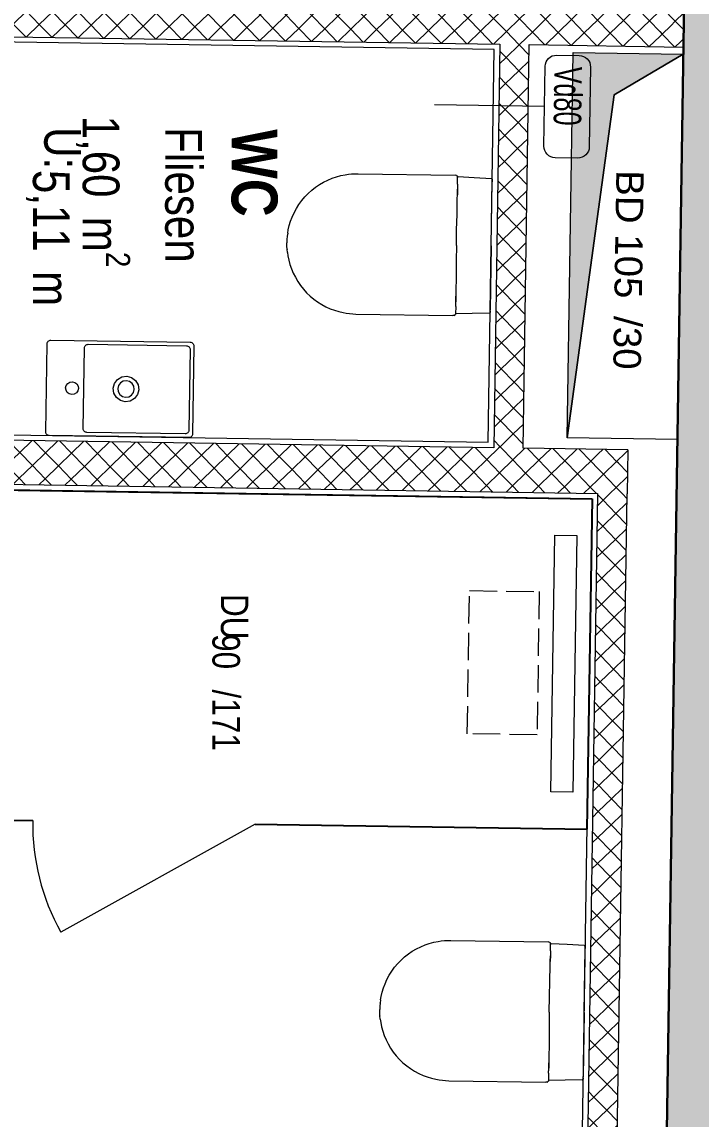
# Model space of a CAD drawing. Header units: metres. Extents: x -16782 to 57285, y -22997 to 18599.
# Drawn here: x -5398 to -3548, y -3714 to -724 of the extents above; entities that cross this region are included whole.
import ezdxf
from ezdxf.enums import TextEntityAlignment as Align

# ---------------------------------------------------------------- set-up
doc = ezdxf.new("R2010")
doc.units = ezdxf.units.M
doc.header["$MEASUREMENT"] = 0
doc.linetypes.add('Strichlinie eng', pattern=[0.1, 0.075, -0.025])
for name, color, linetype in [('120 Wand Innen tragend', 7, 'Continuous'), ('130 Wand Innen', 7, 'Continuous'), ('130 Wand Innen nichttragend', 7, 'Continuous'), ('540 Sanitaer Fliesenlinie', 7, 'Continuous'), ('540 Sanitaer Text', 7, 'Continuous'), ('540 Sanitaereinrichtung', 7, 'Continuous'), ('810 Raumstempel', 7, 'Continuous'), ('870 Deckendurchbruchsymbol', 7, 'Continuous'), ('936 Beschriftung Aufbauten', 7, 'Continuous'), ('Neubau_130 Wand Innen', 7, 'Continuous')]:
    doc.layers.add(name, color=color, linetype=linetype)
doc.styles.add('ERSTELLTER_STIL_1', font='ARIALN.TTF')
doc.styles.add('ERSTELLTER_STIL_2', font='arial.ttf')
doc.styles.add('ERSTELLTER_STIL_3', font='ARIALNB.TTF')
doc.styles.add('ERSTELLTER_STIL_7', font='ARIALN.TTF', dxfattribs={"width": 0.8})
pattern_1 = [(44.1212, (0, 0), (-0.03480892, 0.03589344), [0.05, 0]), (134.1212, (0, 0), (0.03589344, 0.03480892), [0.05, 0])]
pattern_2 = [(224.1212, (0, 0), (-0.03480892, 0.03589344), [0.05, 0]), (314.1212, (0, 0), (0.03589344, 0.03480892), [0.05, 0])]
pattern_3 = [(134.1212, (0, 0), (0.03589344, 0.03480892), [0.05, 0]), (224.1212, (0, 0), (-0.03480892, 0.03589344), [0.05, 0])]

# ---------------------------------------------------------------- blocks, each defined once
blk = doc.blocks.new('Wand_36_1', base_point=(-7.453, 13.3458))
at = {"layer": '120 Wand Innen tragend', "linetype": 'Continuous', "lineweight": 0, "true_color": 0x000000}
h = blk.add_hatch(dxfattribs=at)
h.set_pattern_fill('BETON__BEWEHRT_SN46_0001', color=18, style=0, pattern_type=2)
h.set_pattern_definition([(45, (0, 0), (-0.04596194, 0.04596194), [0.0195, -0.013]), (45, (-0.02298, 0.02298), (-0.04596194, 0.04596194), [0.065, 0])])
h.paths.add_polyline_path([(-7.5054, 13.2466), (-7.5555, 13.1823), (-7.7572, 0.0305), (-7.5572, 0.0305), (-7.3545, 13.2442)])
at = {"layer": '120 Wand Innen tragend', "color": 7, "linetype": 'Continuous', "lineweight": 30, "flags": 128}
blk.add_lwpolyline([(-7.5555, 13.1823), (-7.7572, 0.0305)], dxfattribs=at)
blk = doc.blocks.new('Wand_56_1', base_point=(-9.6677, 9.7922))
at = {"layer": '130 Wand Innen nichttragend', "linetype": 'Continuous', "lineweight": 13, "true_color": 0xa7a7a7}
h = blk.add_hatch(dxfattribs=at)
h.set_pattern_fill('GIPSKARTONWAND_0001', color=253, style=0, pattern_type=2)
h.set_pattern_definition(pattern_1)
h.paths.add_polyline_path([(-9.5627, 9.7906), (-9.5609, 9.9106), (-9.6659, 9.9122), (-9.6677, 9.7922)])
h = blk.add_hatch(dxfattribs=at)
h.set_pattern_fill('GIPSKARTONWAND_0001', color=253, style=0, pattern_type=2)
h.set_pattern_definition(pattern_1)
h.paths.add_polyline_path([(-7.8211, 9.8839), (-9.5609, 9.9106), (-9.5627, 9.7906), (-7.8229, 9.7639)])
h = blk.add_hatch(dxfattribs=at)
h.set_pattern_fill('GIPSKARTONWAND_0001', color=253, style=0, pattern_type=2)
h.set_pattern_definition(pattern_1)
h.paths.add_polyline_path([(-7.8211, 9.8839), (-7.8229, 9.7639), (-7.7411, 9.8827)])
h = blk.add_hatch(dxfattribs=at)
h.set_pattern_fill('GIPSKARTONWAND_0001', color=253, style=0, pattern_type=2)
h.set_pattern_definition(pattern_1)
h.paths.add_polyline_path([(-7.8229, 9.7639), (-7.7429, 9.7627), (-7.7411, 9.8827)])
at = {"layer": '130 Wand Innen', "color": 7, "linetype": 'Continuous', "lineweight": 13, "flags": 128}
blk.add_lwpolyline([(-7.7411, 9.8827), (-7.7429, 9.7627)], dxfattribs=at)
at = {"layer": '130 Wand Innen nichttragend', "color": 7, "linetype": 'Continuous', "lineweight": 13, "flags": 128}
for points in [[(-8.1061, 9.8883), (-9.5609, 9.9106)], [(-7.7411, 9.8827), (-8.0261, 9.8871)], [(-9.5627, 9.7906), (-7.8229, 9.7639)]]:
    blk.add_lwpolyline(points, dxfattribs=at)
at = {"layer": 'Neubau_130 Wand Innen', "color": 7, "linetype": 'Continuous', "lineweight": 13}
blk.add_line((-9.6659, 9.9122), (-9.6677, 9.7922), dxfattribs=at)
blk = doc.blocks.new('Wand_61_1', base_point=(-9.6474, 11.1171))
at = {"layer": '130 Wand Innen', "linetype": 'Continuous', "lineweight": 13, "true_color": 0xa7a7a7}
h = blk.add_hatch(dxfattribs=at)
h.set_pattern_fill('GIPSKARTONWAND_0001', color=253, style=0, pattern_type=2)
h.set_pattern_definition(pattern_2)
h.paths.add_polyline_path([(-9.6474, 11.1171), (-9.649, 11.0121), (-9.544, 11.0105)])
h = blk.add_hatch(dxfattribs=at)
h.set_pattern_fill('GIPSKARTONWAND_0001', color=253, style=0, pattern_type=2)
h.set_pattern_definition(pattern_2)
h.paths.add_polyline_path([(-9.5424, 11.1155), (-9.6474, 11.1171), (-9.544, 11.0105)])
h = blk.add_hatch(dxfattribs=at)
h.set_pattern_fill('GIPSKARTONWAND_0001', color=253, style=0, pattern_type=2)
h.set_pattern_definition(pattern_2)
h.paths.add_polyline_path([(-9.544, 11.0105), (-7.6542, 10.9815), (-7.6526, 11.0865), (-9.5424, 11.1155)])
h = blk.add_hatch(dxfattribs=at)
h.set_pattern_fill('GIPSKARTONWAND_0001', color=253, style=0, pattern_type=2)
h.set_pattern_definition(pattern_2)
h.paths.add_polyline_path([(-7.6526, 11.0865), (-7.6542, 10.9815), (-7.5892, 10.9805)])
h = blk.add_hatch(dxfattribs=at)
h.set_pattern_fill('GIPSKARTONWAND_0001', color=253, style=0, pattern_type=2)
h.set_pattern_definition(pattern_2)
h.paths.add_polyline_path([(-7.5876, 11.0855), (-7.6526, 11.0865), (-7.5892, 10.9805)])
at = {"layer": '130 Wand Innen', "color": 7, "linetype": 'Continuous', "lineweight": 13, "flags": 128}
for points in [[(-9.6474, 11.1171), (-9.649, 11.0121)], [(-9.2174, 11.1105), (-9.6474, 11.1171)], [(-7.6526, 11.0865), (-9.0875, 11.1085)], [(-7.5892, 10.9805), (-7.5876, 11.0855)], [(-9.544, 11.0105), (-8.0892, 10.9882)], [(-8.0092, 10.9869), (-7.5892, 10.9805)]]:
    blk.add_lwpolyline(points, dxfattribs=at)
blk = doc.blocks.new('Wand_64_1', base_point=(-7.7429, 9.7627))
at = {"layer": 'Neubau_130 Wand Innen', "linetype": 'Continuous', "lineweight": 13, "true_color": 0xa7a7a7}
h = blk.add_hatch(dxfattribs=at)
h.set_pattern_fill('GIPSKARTONWAND_0001', color=253, style=0, pattern_type=2)
h.set_pattern_definition(pattern_3)
h.paths.add_polyline_path([(-7.8229, 9.7639), (-7.8508, 7.9441), (-7.7709, 7.9429), (-7.7429, 9.7627)])
h = blk.add_hatch(dxfattribs=at)
h.set_pattern_fill('GIPSKARTONWAND_0001', color=253, style=0, pattern_type=2)
h.set_pattern_definition(pattern_3)
h.paths.add_polyline_path([(-7.8521, 7.8642), (-7.7709, 7.9429), (-7.8508, 7.9441)])
h = blk.add_hatch(dxfattribs=at)
h.set_pattern_fill('GIPSKARTONWAND_0001', color=253, style=0, pattern_type=2)
h.set_pattern_definition(pattern_3)
h.paths.add_polyline_path([(-7.7709, 7.9429), (-7.8521, 7.8642), (-7.7721, 7.8629)])
at = {"layer": 'Neubau_130 Wand Innen', "color": 7, "linetype": 'Continuous', "lineweight": 13, "flags": 128}
for points in [[(-7.8229, 9.7639), (-7.8521, 7.8642)], [(-7.7709, 7.9429), (-7.7429, 9.7627)], [(-7.8521, 7.8642), (-7.7721, 7.8629)]]:
    blk.add_lwpolyline(points, dxfattribs=at)
blk = doc.blocks.new('Wand_84_1', base_point=(-8.0076, 11.0919))
at = {"layer": '130 Wand Innen', "linetype": 'Continuous', "lineweight": 13, "true_color": 0xa7a7a7}
h = blk.add_hatch(dxfattribs=at)
h.set_pattern_fill('GIPSKARTONWAND_0001', color=253, style=0, pattern_type=2)
h.set_pattern_definition([(134.1212, (0, 0), (0.03589344, 0.03480892), [0.05, 0]), (224.1212, (0, 0), (-0.03480892, 0.03589344), [0.05, 0])])
h.paths.add_polyline_path([(-8.0892, 10.9882), (-8.1061, 9.8883), (-8.0261, 9.8871), (-8.0092, 10.9869)])
at = {"layer": '130 Wand Innen', "color": 7, "linetype": 'Continuous', "lineweight": 13, "flags": 128}
for points in [[(-8.0892, 10.9882), (-8.1061, 9.8883)], [(-8.0261, 9.8871), (-8.0092, 10.9869)]]:
    blk.add_lwpolyline(points, dxfattribs=at)
blk = doc.blocks.new('Dusche variabel Glorit 2021_4')
at = {"layer": '540 Sanitaereinrichtung', "color": 7, "linetype": 'Continuous', "lineweight": 25}
for p, q in [((0, 0), (0.9, 0)), ((0, -1.71), (0, 0)), ((0.9, -0.904), (0.9, 0)), ((0.9, -1.71), (0.9, -1.51)), ((0, -1.71), (0.9, -1.71))]:
    blk.add_line(p, q, dxfattribs=at)
at = {"layer": '540 Sanitaereinrichtung', "color": 7, "linetype": 'Continuous', "lineweight": 13}
for p, q in [((0.1, -0.04), (0.8, -0.04)), ((0.1, -0.1), (0.1, -0.04)), ((0.8, -0.04), (0.8, -0.1)), ((0.8, -0.1), (0.1, -0.1)), ((0.9, -0.904), (1.203, -1.4288))]:
    blk.add_line(p, q, dxfattribs=at)
at = {"layer": '540 Sanitaereinrichtung', "color": 7, "linetype": 'Strichlinie eng', "lineweight": 13}
for p, q in [((0.255, -0.14), (0.645, -0.14)), ((0.255, -0.33), (0.255, -0.14)), ((0.645, -0.14), (0.645, -0.33)), ((0.645, -0.33), (0.255, -0.33))]:
    blk.add_line(p, q, dxfattribs=at)
at = {"layer": '540 Sanitaereinrichtung', "color": 7, "linetype": 'Continuous', "lineweight": 13}
blk.add_arc((0.9, -0.904), 0.606, 270, 300, dxfattribs=at)
blk = doc.blocks.new('Etikett_18_1', base_point=(-8.8359, 9.3167))
at = {"layer": '540 Sanitaer Text', "color": 7, "lineweight": 13, "insert": (-8.7973, 9.3807), "char_height": 0.075, "attachment_point": 1, "rotation": 270, "style": 'ERSTELLTER_STIL_1'}
blk.add_mtext('\\A1;{\\pql;\\pt0,1;\\fArial Narrow|b0|i0|c0|p0;\\W1.000000;90\\fArial Narrow|b0|i0|c0|p0;\\W1.000000;\\A1{\\H.66x;\\S^  ;}\\fArial Narrow|b0|i0|c0|p0;\\W1.000000;\\fArial Narrow|b0|i0|c0|p0;\\W1.000000;\\A1{\\H.66x;\\S^  ;}\\fArial Narrow|b0|i0|c0|p0;\\W1.000000; /\\fArial Narrow|b0|i0|c0|p0;\\W1.000000;\\fArial Narrow|b0|i0|c0|p0;\\W1.000000;\\fArial Narrow|b0|i0|c0|p0;\\W1.000000;\\fArial Narrow|b0|i0|c0|p0;\\W1.000000;\\fArial Narrow|b0|i0|c0|p0;\\W1.000000;171\\fArial Narrow|b0|i0|c0|p0;\\W1.000000;\\A1{\\H.66x;\\S^  ;}\\fArial Narrow|b0|i0|c0|p0;\\W1.000000;\\fArial Narrow|b0|i0|c0|p0;\\W1.000000;\\A1{\\H.66x;\\S^  ;}\\fArial Narrow|b0|i0|c0|p0;\\W1.000000;\\fArial Narrow|b0|i0|c0|p0;\\W1.000000;\\fArial Narrow|b0|i0|c0|p0;\\W1.000000;\\fArial Narrow|b0|i0|c0|p0;\\W1.000000;\\fArial Narrow|b0|i0|c0|p0;\\W1.000000;\\fArial Narrow|b0|i0|c0|p0;\\W1.000000;\\fArial Narrow|b0|i0|c0|p0;\\W1.000000;\\A1{\\H.66x;\\S^  ;}\\fArial Narrow|b0|i0|c0|p0;\\W1.000000;\\fArial Narrow|b0|i0|c0|p0;\\W1.000000;\\A1{\\H.66x;\\S^  ;}\\fArial Narrow|b0|i0|c0|p0;\\W1.000000;\\fArial Narrow|b0|i0|c0|p0;\\W1.000000;\\fArial Narrow|b0|i0|c0|p0;\\W1.000000;\\fArial Narrow|b0|i0|c0|p0;\\W1.000000;\\fArial Narrow|b0|i0|c0|p0;\\W1.000000;\\fArial Narrow|b0|i0|c0|p0;\\W1.000000;\\fArial Narrow|b0|i0|c0|p0;\\W1.000000;\\A1{\\H.66x;\\S^  ;}\\fArial Narrow|b0|i0|c0|p0;\\W1.000000;\\fArial Narrow|b0|i0|c0|p0;\\W1.000000;\\A1{\\H.66x;\\S^  ;}\\fArial Narrow|b0|i0|c0|p0;\\W1.000000;\\fArial Narrow|b0|i0|c0|p0;\\W1.000000;\\fArial Narrow|b0|i0|c0|p0;\\W1.000000;\\fArial Narrow|b0|i0|c0|p0;\\W1.000000;\\fArial Narrow|b0|i0|c0|p0;\\W1.000000;\\fArial Narrow|b0|i0|c0|p0;\\W1.000000;\\fArial Narrow|b0|i0|c0|p0;\\W1.000000;\\A1{\\H.66x;\\S^  ;}\\fArial Narrow|b0|i0|c0|p0;\\W1.000000;\\fArial Narrow|b0|i0|c0|p0;\\W1.000000;\\A1{\\H.66x;\\S^  ;}\\fArial Narrow|b0|i0|c0|p0;\\W1.000000;\\fArial Narrow|b0|i0|c0|p0;\\W1.000000;\\fArial Narrow|b0|i0|c0|p0;\\W1.000000;\\fArial Narrow|b0|i0|c0|p0;\\W1.000000;\\fArial Narrow|b0|i0|c0|p0;\\W1.000000;\\fArial Narrow|b0|i0|c0|p0;\\W1.000000;\\fArial Narrow|b0|i0|c0|p0;\\W1.000000;\\A1{\\H.66x;\\S^  ;}\\fArial Narrow|b0|i0|c0|p0;\\W1.000000;}', dxfattribs=at)
at = {"layer": '540 Sanitaer Text', "color": 7, "lineweight": 13, "style": 'ERSTELLTER_STIL_1'}
blk.add_attdef('sDescriptionDimension', text='', height=0.075, rotation=270, dxfattribs=at).set_placement((-8.7742, 9.49), align=Align.TOP_LEFT)
blk = doc.blocks.new('Bodendurchbruch Symbol 27[236]_1', base_point=(-7.9056, 9.9152))
at = {"layer": '870 Deckendurchbruchsymbol', "linetype": 'Continuous', "lineweight": 13, "true_color": 0xd40000}
blk.add_hatch(color=12, dxfattribs=at).paths.add_polyline_path([(-7.9056, 9.9152), (-7.7779, 10.85), (-7.5896, 10.9605), (-7.8895, 10.9651)])
at = {"layer": '870 Deckendurchbruchsymbol', "color": 12, "linetype": 'Continuous', "lineweight": 13, "true_color": 0xd40000, "flags": 128}
for points in [[(-7.9056, 9.9152), (-7.8895, 10.9651), (-7.5896, 10.9605), (-7.7779, 10.85)], [(-7.7779, 10.85), (-7.5896, 10.9605), (-7.6057, 9.9106), (-7.9056, 9.9152)]]:
    blk.add_lwpolyline(points, close=True, dxfattribs=at)
at = {"layer": '870 Deckendurchbruchsymbol', "color": 12, "lineweight": 13, "true_color": 0xcc0000, "insert": (-7.7984, 10.3548), "char_height": 0.075, "attachment_point": 8, "rotation": 269.1212, "style": 'ERSTELLTER_STIL_2'}
blk.add_mtext('\\A1;{\\pqc;\\pt0;\\fArial|b0|i0|c0|p0;\\W1.000000;BD 105\\fArial|b0|i0|c0|p0;\\W1.000000;\\A1{\\H.66x;\\S^  ;}\\fArial|b0|i0|c0|p0;\\W1.000000; /30\\fArial|b0|i0|c0|p0;\\W1.000000;\\A1{\\H.66x;\\S^  ;}\\fArial|b0|i0|c0|p0;\\W1.000000;\\fArial|b0|i0|c0|p0;\\W1.000000;\\A1{\\H.66x;\\S^  ;}}', dxfattribs=at)
blk = doc.blocks.new('WC_024_65_1', base_point=(-8.9348, 10.4125))
at = {"layer": '810 Raumstempel', "color": 7, "lineweight": 13, "char_height": 0.1, "attachment_point": 1, "rotation": 270, "style": 'ERSTELLTER_STIL_1'}
for s, insert in [('\\A1;{\\pql;\\pt0,0.05;\\fArial Narrow|b0|i0|c0|p0;\\W1.000000;1,60\\fArial Narrow|b0|i0|c0|p0;\\W1.000000;\\A1{\\H.66x;\\S^  ;}\\fArial Narrow|b0|i0|c0|p0;\\W1.000000; m\\fArial Narrow|b0|i0|c0|p0;\\W1.000000;\\A1{\\H.66x;\\S2^  ;}}', (-9.0965, 10.7934)), ('\\A1;{\\pql;\\pt0,0.05;\\fArial Narrow|b0|i0|c0|p0;\\W1.000000;5,11\\fArial Narrow|b0|i0|c0|p0;\\W1.000000;\\A1{\\H.66x;\\S^  ;}\\fArial Narrow|b0|i0|c0|p0;\\W1.000000; m\\fArial Narrow|b0|i0|c0|p0;\\W1.000000;\\A1{\\H.66x;\\S^  ;}}', (-9.2612, 10.6455))]:
    blk.add_mtext(s, dxfattribs=dict(at, insert=insert))
at = {"layer": '810 Raumstempel', "color": 7, "lineweight": 13}
for tag, height, style, p in [('DUMMY_892', 0.1, 'ERSTELLTER_STIL_1', (-9.0656, 10.7934)), ('DUMMY_891', 0.1, 'ERSTELLTER_STIL_1', (-8.9009, 10.7934)), ('perimeterCode', 0.1, 'ERSTELLTER_STIL_1', (-9.2304, 10.7621)), ('stFloorCovering', 0.1, 'ERSTELLTER_STIL_1', (-8.9009, 10.7621)), ('ROOM_NAME', 0.125, 'ERSTELLTER_STIL_3', (-8.6951, 10.7564)), ('DUMMY_890', 0.125, 'ERSTELLTER_STIL_3', (-8.6951, 10.5524))]:
    blk.add_attdef(tag, text='', height=height, rotation=270, dxfattribs=dict(at, style=style)).set_placement(p, align=Align.TOP_LEFT)
blk = doc.blocks.new('Morph_5_1')
at = {"layer": '540 Sanitaereinrichtung', "color": 7, "linetype": 'Continuous', "lineweight": 13, "flags": 128}
for points in [[(-9.3197, 10.179), (-9.3182, 10.1802), (-9.3164, 10.1811), (-9.3146, 10.1817), (-9.3126, 10.1818), (-8.9327, 10.176), (-8.9307, 10.1758), (-8.9288, 10.1752), (-8.9271, 10.1742), (-8.9256, 10.173), (-8.9244, 10.1714), (-8.9235, 10.1697), (-8.923, 10.1678), (-8.9228, 10.1658), (-8.9265, 9.9259), (-8.9267, 9.9239), (-8.9273, 9.9221), (-8.9283, 9.9203), (-8.9295, 9.9188), (-8.9311, 9.9176), (-8.9328, 9.9167), (-8.9347, 9.9162), (-8.9366, 9.916), (-9.3166, 9.9219), (-9.3185, 9.9221), (-9.3204, 9.9227), (-9.3221, 9.9236), (-9.3236, 9.9249), (-9.3248, 9.9264), (-9.3257, 9.9282), (-9.3263, 9.9301), (-9.3264, 9.932), (-9.3228, 10.172), (-9.3225, 10.1739), (-9.3219, 10.1758), (-9.321, 10.1775)], [(-9.2192, 10.1659), (-9.2179, 10.1674), (-9.2164, 10.1687), (-9.2146, 10.1696), (-9.2127, 10.1701), (-9.2108, 10.1703), (-8.9428, 10.1662), (-8.9409, 10.1659), (-8.939, 10.1653), (-8.9373, 10.1644), (-8.9358, 10.1631), (-8.9346, 10.1616), (-8.9337, 10.1598), (-8.9331, 10.158), (-8.933, 10.156), (-8.9363, 9.936), (-8.9366, 9.9341), (-8.9372, 9.9322), (-8.9381, 9.9305), (-8.9394, 9.929), (-8.9409, 9.9278), (-8.9426, 9.9269), (-8.9445, 9.9263), (-8.9465, 9.9262), (-9.2145, 9.9303), (-9.2164, 9.9305), (-9.2183, 9.9311), (-9.22, 9.9321), (-9.2215, 9.9333), (-9.2227, 9.9349), (-9.2236, 9.9366), (-9.2241, 9.9385), (-9.2243, 9.9404), (-9.2209, 10.1604), (-9.2207, 10.1624), (-9.2201, 10.1642)], [(-9.1309, 10.0748), (-9.1191, 10.0817), (-9.1056, 10.0836), (-9.0924, 10.0802), (-9.0815, 10.0719), (-9.0746, 10.0602), (-9.0727, 10.0466), (-9.0761, 10.0334), (-9.0843, 10.0225), (-9.0961, 10.0156), (-9.1096, 10.0137), (-9.1229, 10.0172), (-9.1338, 10.0254), (-9.1407, 10.0372), (-9.1426, 10.0507), (-9.1391, 10.0639)], [(-9.2662, 10.064), (-9.2604, 10.0674), (-9.2536, 10.0684), (-9.247, 10.0667), (-9.2415, 10.0626), (-9.2381, 10.0567), (-9.2371, 10.0499), (-9.2389, 10.0433), (-9.243, 10.0379), (-9.2489, 10.0344), (-9.2556, 10.0335), (-9.2622, 10.0352), (-9.2677, 10.0393), (-9.2711, 10.0452), (-9.2721, 10.0519), (-9.2704, 10.0585)], [(-9.115, 10.0699), (-9.1226, 10.0655), (-9.1279, 10.0585), (-9.1301, 10.05), (-9.1289, 10.0413), (-9.1244, 10.0337), (-9.1174, 10.0284), (-9.1089, 10.0262), (-9.1002, 10.0274), (-9.0927, 10.0319), (-9.0874, 10.0389), (-9.0852, 10.0474), (-9.0864, 10.0561), (-9.0908, 10.0636), (-9.0978, 10.0689), (-9.1063, 10.0711)]]:
    blk.add_lwpolyline(points, close=True, dxfattribs=at)
blk = doc.blocks.new('Villeroy_Boch-Subway_Washdown_WC-3D_7')
at = {"layer": '540 Sanitaereinrichtung', "color": 7, "linetype": 'Continuous', "lineweight": 13}
for p, q in [((0.1087, 0.5382), (0.0972, 0.5322)), ((0.1205, 0.5433), (0.1087, 0.5382)), ((0.1321, 0.5475), (0.1205, 0.5433)), ((0.1438, 0.5509), (0.1321, 0.5475)), ((0.1556, 0.5535), (0.1438, 0.5509)), ((0.1644, 0.5549), (0.1556, 0.5535)), ((0.1644, 0.5549), (0.1732, 0.5559)), ((0.1645, 0.5549), (0.1644, 0.5549)), ((0.1645, 0.5549), (0.1644, 0.5549)), ((0.1644, 0.5549), (0.1645, 0.5549)), ((0.1644, 0.5549), (0.1645, 0.5549)), ((0.1732, 0.5559), (0.1729, 0.5559)), ((0.1732, 0.5559), (0.1821, 0.5566)), ((0.1821, 0.5566), (0.1909, 0.5566)), ((0.1996, 0.5566), (0.1909, 0.5566)), ((0.2085, 0.5559), (0.1996, 0.5566)), ((0.2173, 0.5549), (0.2085, 0.5559)), ((0.2085, 0.5559), (0.2088, 0.5559)), ((0.2172, 0.5549), (0.2173, 0.5549)), ((0.2172, 0.5549), (0.2173, 0.5549)), ((0.2173, 0.5549), (0.2172, 0.5549)), ((0.2173, 0.5549), (0.2172, 0.5549)), ((0.2173, 0.5549), (0.2261, 0.5535)), ((0.2261, 0.5535), (0.2379, 0.5509)), ((0.2379, 0.5509), (0.2497, 0.5475)), ((0.2497, 0.5475), (0.2612, 0.5433)), ((0.2612, 0.5433), (0.273, 0.5382)), ((0.273, 0.5382), (0.2845, 0.5322)), ((0.0652, 0.5097), (0.0557, 0.5008)), ((0.0754, 0.5179), (0.0652, 0.5097)), ((0.0861, 0.5255), (0.0754, 0.5179)), ((0.0972, 0.5322), (0.0861, 0.5255)), ((0.2845, 0.5322), (0.2957, 0.5255)), ((0.2957, 0.5255), (0.3063, 0.5179)), ((0.3063, 0.5179), (0.3165, 0.5097)), ((0.3165, 0.5097), (0.3261, 0.5008)), ((0.0385, 0.481), (0.0309, 0.4704)), ((0.0467, 0.4912), (0.0385, 0.481)), ((0.0557, 0.5008), (0.0467, 0.4912)), ((0.3261, 0.5008), (0.335, 0.4912)), ((0.335, 0.4912), (0.3433, 0.481)), ((0.3433, 0.481), (0.3508, 0.4704)), ((0.0242, 0.4592), (0.0182, 0.4477)), ((0.0309, 0.4704), (0.0242, 0.4592)), ((0.3508, 0.4704), (0.3575, 0.4592)), ((0.3575, 0.4592), (0.3635, 0.4477)), ((0.0089, 0.4244), (0.0055, 0.4126)), ((0.0131, 0.4359), (0.0089, 0.4244)), ((0.0182, 0.4477), (0.0131, 0.4359)), ((0.3635, 0.4477), (0.3686, 0.4359)), ((0.3686, 0.4359), (0.3728, 0.4244)), ((0.3728, 0.4244), (0.3762, 0.4126)), ((0.0015, 0.392), (0.0005, 0.3832)), ((0.0029, 0.4008), (0.0015, 0.392)), ((0.0055, 0.4126), (0.0029, 0.4008)), ((0.3762, 0.4126), (0.3788, 0.4008)), ((0.3788, 0.4008), (0.3802, 0.392)), ((0.3802, 0.392), (0.3812, 0.3832)), ((-0.0001, 0.3743), (-0.0003, 0.3656)), ((-0.0003, 0.3656), (-0.0001, 0.1012)), ((0.0005, 0.3832), (-0.0001, 0.3743)), ((0.3812, 0.3832), (0.3819, 0.3743)), ((0.3821, 0.3656), (0.3818, 0.1012)), ((0.3819, 0.3743), (0.3821, 0.3656)), ((0.0002, 0.0976), (-0.0001, 0.1012)), ((0.0002, 0.0976), (0.0009, 0.096)), ((0.0009, 0.096), (0.0012, 0.0956)), ((0.0012, 0.0956), (0.0021, 0.0951)), ((0.0021, 0.0951), (0.003, 0.0945)), ((0.0044, 0.0943), (0.003, 0.0945)), ((0.0242, 0.0941), (0.0044, 0.0943)), ((0.0044, 0.0942), (0.0044, 0.0929)), ((0.0058, 0.0491), (0.0044, 0.0929)), ((0.0242, 0.0941), (0.0365, 0.0941)), ((0.0242, 0.0941), (0.0376, 0.0941)), ((0.0365, 0.0941), (0.0527, 0.0941)), ((0.0365, 0.0941), (0.0376, 0.0941)), ((0.0527, 0.0941), (0.0376, 0.0941)), ((0.0643, 0.0943), (0.0527, 0.0941)), ((0.0527, 0.0941), (0.0527, 0.0941)), ((0.1065, 0.0942), (0.0643, 0.0943)), ((0.1486, 0.0949), (0.1065, 0.0942)), ((0.1909, 0.0949), (0.1486, 0.0949)), ((0.1909, 0.0949), (0.2331, 0.0949)), ((0.2331, 0.0949), (0.2752, 0.0942)), ((0.2752, 0.0942), (0.3174, 0.0943)), ((0.3174, 0.0943), (0.329, 0.0941)), ((0.329, 0.0941), (0.3442, 0.0941)), ((0.3291, 0.0941), (0.329, 0.0941)), ((0.3453, 0.0941), (0.329, 0.0941)), ((0.3575, 0.0941), (0.3442, 0.0941)), ((0.3453, 0.0941), (0.3442, 0.0941)), ((0.3575, 0.0941), (0.3453, 0.0941)), ((0.3575, 0.0941), (0.3773, 0.0943)), ((0.3759, 0.0491), (0.3773, 0.0929)), ((0.3773, 0.0943), (0.3787, 0.0945)), ((0.3773, 0.0942), (0.3773, 0.0929)), ((0.3796, 0.0951), (0.3787, 0.0945)), ((0.3805, 0.0956), (0.3796, 0.0951)), ((0.3808, 0.096), (0.3805, 0.0956)), ((0.3815, 0.0976), (0.3808, 0.096)), ((0.3815, 0.0976), (0.3818, 0.1012)), ((0.0077, 0.0022), (0.0058, 0.0491)), ((0.374, 0.0022), (0.3759, 0.0491)), ((0.0077, 0.0022), (0.0082, 0.0008)), ((0.0082, 0.0008), (0.0093, -0.0002)), ((0.3735, 0.0008), (0.3724, -0.0002)), ((0.374, 0.0022), (0.3735, 0.0008)), ((0.0093, -0.0002), (0.0098, -0.0002)), ((0.0105, -0.0002), (0.0098, -0.0002)), ((0.0105, -0.0002), (0.0115, -0.0002)), ((0.0128, -0.0002), (0.0115, -0.0002)), ((0.0128, -0.0002), (0.0142, -0.0002)), ((0.0142, -0.0002), (0.0157, -0.0002)), ((0.1909, -0.0002), (0.0157, -0.0002)), ((0.1909, -0.0002), (0.366, -0.0002)), ((0.3675, -0.0002), (0.366, -0.0002)), ((0.3689, -0.0002), (0.3675, -0.0002)), ((0.3689, -0.0002), (0.3702, -0.0002)), ((0.3712, -0.0002), (0.3702, -0.0002)), ((0.3712, -0.0002), (0.372, -0.0002)), ((0.3724, -0.0002), (0.372, -0.0002))]:
    blk.add_line(p, q, dxfattribs=at)
blk = doc.blocks.new('Villeroy_Boch-Subway_Washdown_WC-3D_8')
at = {"layer": '540 Sanitaereinrichtung', "color": 7, "linetype": 'Continuous', "lineweight": 13}
for p, q in [((0.1087, 0.5382), (0.0972, 0.5322)), ((0.1205, 0.5433), (0.1087, 0.5382)), ((0.1321, 0.5475), (0.1205, 0.5433)), ((0.1438, 0.5509), (0.1321, 0.5475)), ((0.1556, 0.5535), (0.1438, 0.5509)), ((0.1644, 0.5549), (0.1556, 0.5535)), ((0.1644, 0.5549), (0.1732, 0.5559)), ((0.1645, 0.5549), (0.1644, 0.5549)), ((0.1645, 0.5549), (0.1644, 0.5549)), ((0.1644, 0.5549), (0.1645, 0.5549)), ((0.1644, 0.5549), (0.1645, 0.5549)), ((0.1732, 0.5559), (0.1729, 0.5559)), ((0.1732, 0.5559), (0.1821, 0.5566)), ((0.1821, 0.5566), (0.1909, 0.5566)), ((0.1996, 0.5566), (0.1909, 0.5566)), ((0.2085, 0.5559), (0.1996, 0.5566)), ((0.2173, 0.5549), (0.2085, 0.5559)), ((0.2085, 0.5559), (0.2088, 0.5559)), ((0.2172, 0.5549), (0.2173, 0.5549)), ((0.2172, 0.5549), (0.2173, 0.5549)), ((0.2173, 0.5549), (0.2172, 0.5549)), ((0.2173, 0.5549), (0.2172, 0.5549)), ((0.2173, 0.5549), (0.2261, 0.5535)), ((0.2261, 0.5535), (0.2379, 0.5509)), ((0.2379, 0.5509), (0.2497, 0.5475)), ((0.2497, 0.5475), (0.2612, 0.5433)), ((0.2612, 0.5433), (0.273, 0.5382)), ((0.273, 0.5382), (0.2845, 0.5322)), ((0.0652, 0.5097), (0.0557, 0.5008)), ((0.0754, 0.5179), (0.0652, 0.5097)), ((0.0861, 0.5255), (0.0754, 0.5179)), ((0.0972, 0.5322), (0.0861, 0.5255)), ((0.2845, 0.5322), (0.2957, 0.5255)), ((0.2957, 0.5255), (0.3063, 0.5179)), ((0.3063, 0.5179), (0.3165, 0.5097)), ((0.3165, 0.5097), (0.3261, 0.5008)), ((0.0385, 0.481), (0.0309, 0.4704)), ((0.0467, 0.4912), (0.0385, 0.481)), ((0.0557, 0.5008), (0.0467, 0.4912)), ((0.3261, 0.5008), (0.335, 0.4912)), ((0.335, 0.4912), (0.3433, 0.481)), ((0.3433, 0.481), (0.3508, 0.4704)), ((0.0242, 0.4592), (0.0182, 0.4477)), ((0.0309, 0.4704), (0.0242, 0.4592)), ((0.3508, 0.4704), (0.3575, 0.4592)), ((0.3575, 0.4592), (0.3635, 0.4477)), ((0.0089, 0.4244), (0.0055, 0.4126)), ((0.0131, 0.4359), (0.0089, 0.4244)), ((0.0182, 0.4477), (0.0131, 0.4359)), ((0.3635, 0.4477), (0.3686, 0.4359)), ((0.3686, 0.4359), (0.3728, 0.4244)), ((0.3728, 0.4244), (0.3762, 0.4126)), ((0.0015, 0.392), (0.0005, 0.3832)), ((0.0029, 0.4008), (0.0015, 0.392)), ((0.0055, 0.4126), (0.0029, 0.4008)), ((0.3762, 0.4126), (0.3788, 0.4008)), ((0.3788, 0.4008), (0.3802, 0.392)), ((0.3802, 0.392), (0.3812, 0.3832)), ((-0.0001, 0.3743), (-0.0003, 0.3656)), ((-0.0003, 0.3656), (-0.0001, 0.1012)), ((0.0005, 0.3832), (-0.0001, 0.3743)), ((0.3812, 0.3832), (0.3819, 0.3743)), ((0.3821, 0.3656), (0.3818, 0.1012)), ((0.3819, 0.3743), (0.3821, 0.3656)), ((0.0002, 0.0976), (-0.0001, 0.1012)), ((0.0002, 0.0976), (0.0009, 0.096)), ((0.0009, 0.096), (0.0012, 0.0956)), ((0.0012, 0.0956), (0.0021, 0.0951)), ((0.0021, 0.0951), (0.003, 0.0945)), ((0.0044, 0.0943), (0.003, 0.0945)), ((0.0242, 0.0941), (0.0044, 0.0943)), ((0.0044, 0.0942), (0.0044, 0.0929)), ((0.0058, 0.0491), (0.0044, 0.0929)), ((0.0242, 0.0941), (0.0365, 0.0941)), ((0.0242, 0.0941), (0.0376, 0.0941)), ((0.0365, 0.0941), (0.0527, 0.0941)), ((0.0365, 0.0941), (0.0376, 0.0941)), ((0.0527, 0.0941), (0.0376, 0.0941)), ((0.0643, 0.0943), (0.0527, 0.0941)), ((0.0527, 0.0941), (0.0527, 0.0941)), ((0.1065, 0.0942), (0.0643, 0.0943)), ((0.1486, 0.0949), (0.1065, 0.0942)), ((0.1909, 0.0949), (0.1486, 0.0949)), ((0.1909, 0.0949), (0.2331, 0.0949)), ((0.2331, 0.0949), (0.2752, 0.0942)), ((0.2752, 0.0942), (0.3174, 0.0943)), ((0.3174, 0.0943), (0.329, 0.0941)), ((0.329, 0.0941), (0.3442, 0.0941)), ((0.3291, 0.0941), (0.329, 0.0941)), ((0.3453, 0.0941), (0.329, 0.0941)), ((0.3575, 0.0941), (0.3442, 0.0941)), ((0.3453, 0.0941), (0.3442, 0.0941)), ((0.3575, 0.0941), (0.3453, 0.0941)), ((0.3575, 0.0941), (0.3773, 0.0943)), ((0.3759, 0.0491), (0.3773, 0.0929)), ((0.3773, 0.0943), (0.3787, 0.0945)), ((0.3773, 0.0942), (0.3773, 0.0929)), ((0.3796, 0.0951), (0.3787, 0.0945)), ((0.3805, 0.0956), (0.3796, 0.0951)), ((0.3808, 0.096), (0.3805, 0.0956)), ((0.3815, 0.0976), (0.3808, 0.096)), ((0.3815, 0.0976), (0.3818, 0.1012)), ((0.0077, 0.0022), (0.0058, 0.0491)), ((0.374, 0.0022), (0.3759, 0.0491)), ((0.0077, 0.0022), (0.0082, 0.0008)), ((0.0082, 0.0008), (0.0093, -0.0002)), ((0.3735, 0.0008), (0.3724, -0.0002)), ((0.374, 0.0022), (0.3735, 0.0008)), ((0.0093, -0.0002), (0.0098, -0.0002)), ((0.0105, -0.0002), (0.0098, -0.0002)), ((0.0105, -0.0002), (0.0115, -0.0002)), ((0.0128, -0.0002), (0.0115, -0.0002)), ((0.0128, -0.0002), (0.0142, -0.0002)), ((0.0142, -0.0002), (0.0157, -0.0002)), ((0.1909, -0.0002), (0.0157, -0.0002)), ((0.1909, -0.0002), (0.366, -0.0002)), ((0.3675, -0.0002), (0.366, -0.0002)), ((0.3689, -0.0002), (0.3675, -0.0002)), ((0.3689, -0.0002), (0.3702, -0.0002)), ((0.3712, -0.0002), (0.3702, -0.0002)), ((0.3712, -0.0002), (0.372, -0.0002)), ((0.3724, -0.0002), (0.372, -0.0002))]:
    blk.add_line(p, q, dxfattribs=at)
blk = doc.blocks.new('Etikett_130_1', base_point=(-8.2675, 10.8236))
at = {"layer": '936 Beschriftung Aufbauten', "color": 7, "linetype": 'Continuous', "lineweight": 13}
blk.add_line((-8.2675, 10.8236), (-7.9675, 10.819), dxfattribs=at)
at = {"layer": '936 Beschriftung Aufbauten', "color": 7, "linetype": 'Continuous', "lineweight": 13, "flags": 128}
blk.add_lwpolyline([(-7.9659, 10.9279, -0.414214), (-7.9345, 10.9583), (-7.8728, 10.9573, -0.414214), (-7.8424, 10.926), (-7.8457, 10.7082, -0.414214), (-7.8771, 10.6778), (-7.9388, 10.6787, -0.414214), (-7.9692, 10.7101)], format="xyb", close=True, dxfattribs=at)
at = {"layer": '936 Beschriftung Aufbauten', "color": 7, "lineweight": 13, "insert": (-7.8655, 10.9263), "char_height": 0.075, "attachment_point": 1, "rotation": 269.12, "style": 'ERSTELLTER_STIL_7'}
blk.add_mtext('\\A1;{\\pqj;\\pt0,1;\\fArial Narrow|b0|i0|c0|p0;\\W0.800000;Vd80 \\fArial Narrow|b0|i0|c0|p0;\\W0.800000;\\A1{\\H.66x;\\S^  ;}\\fArial Narrow|b0|i0|c0|p0;\\W0.800000;\\fArial Narrow|b0|i0|c0|p0;\\W0.800000;\\A1{\\H.66x;\\S^  ;}\\fArial Narrow|b0|i0|c0|p0;\\W0.800000;\\fArial Narrow|b0|i0|c0|p0;\\W0.800000;\\fArial Narrow|b0|i0|c0|p0;\\W0.800000;\\fArial Narrow|b0|i0|c0|p0;\\W0.800000;\\fArial Narrow|b0|i0|c0|p0;\\W0.800000;\\fArial Narrow|b0|i0|c0|p0;\\W0.800000;\\fArial Narrow|b0|i0|c0|p0;\\W0.800000;\\fArial Narrow|b0|i0|c0|p0;\\W0.800000;\\fArial Narrow|b0|i0|c0|p0;\\W0.800000;\\fArial Narrow|b0|i0|c0|p0;\\W0.800000;\\fArial Narrow|b0|i0|c0|p0;\\W0.800000;\\fArial Narrow|b0|i0|c0|p0;\\W0.800000;\\fArial Narrow|b0|i0|c0|p0;\\W0.800000;\\fArial Narrow|b0|i0|c0|p0;\\W0.800000;\\fArial Narrow|b0|i0|c0|p0;\\W0.800000;\\fArial Narrow|b0|i0|c0|p0;\\W0.800000;\\fArial Narrow|b0|i0|c0|p0;\\W0.800000;\\fArial Narrow|b0|i0|c0|p0;\\W0.800000;\\fArial Narrow|b0|i0|c0|p0;\\W0.800000;\\fArial Narrow|b0|i0|c0|p0;\\W0.800000;\\fArial Narrow|b0|i0|c0|p0;\\W0.800000;\\fArial Narrow|b0|i0|c0|p0;\\W0.800000;\\fArial Narrow|b0|i0|c0|p0;\\W0.800000;\\fArial Narrow|b0|i0|c0|p0;\\W0.800000;\\fArial Narrow|b0|i0|c0|p0;\\W0.800000;\\fArial Narrow|b0|i0|c0|p0;\\W0.800000;\\fArial Narrow|b0|i0|c0|p0;\\W0.800000;\\fArial Narrow|b0|i0|c0|p0;\\W0.800000;\\fArial Narrow|b0|i0|c0|p0;\\W0.800000;\\fArial Narrow|b0|i0|c0|p0;\\W0.800000;\\fArial Narrow|b0|i0|c0|p0;\\W0.800000;\\fArial Narrow|b0|i0|c0|p0;\\W0.800000;\\fArial Narrow|b0|i0|c0|p0;\\W0.800000;\\fArial Narrow|b0|i0|c0|p0;\\W0.800000;\\fArial Narrow|b0|i0|c0|p0;\\W0.800000;\\fArial Narrow|b0|i0|c0|p0;\\W0.800000;\\fArial Narrow|b0|i0|c0|p0;\\W0.800000;\\fArial Narrow|b0|i0|c0|p0;\\W0.800000;\\fArial Narrow|b0|i0|c0|p0;\\W0.800000;\\fArial Narrow|b0|i0|c0|p0;\\W0.800000;\\fArial Narrow|b0|i0|c0|p0;\\W0.800000;\\fArial Narrow|b0|i0|c0|p0;\\W0.800000;\\fArial Narrow|b0|i0|c0|p0;\\W0.800000;\\fArial Narrow|b0|i0|c0|p0;\\W0.800000;}', dxfattribs=at)

msp = doc.modelspace()

# ---------------------------------------------------------------- linework, layer by layer
at = {"layer": '540 Sanitaer Fliesenlinie', "color": 182, "linetype": 'Continuous', "lineweight": 5, "true_color": 0x4b06db}
for points in [[(-4127.225, -1869.586), (-4110.814, -799.712), (-5535.646, -777.856), (-5552.057, -1847.73)], [(-3801.988, -6420.601), (-3763.713, -3925.403), (-3873.7, -3923.716), (-3844.559, -2023.939), (-5554.358, -1997.712), (-5621.773, -6392.687)]]:
    msp.add_lwpolyline(points, close=True, dxfattribs=at)

# ---------------------------------------------------------------- block references
at = {"layer": '120 Wand Innen tragend', "color": 7, "lineweight": 30, "xscale": 1000, "yscale": 1000, "zscale": 1000}
msp.add_blockref('Wand_36_1', (-3459.351, 1572.66), dxfattribs=at)
at = {"layer": '130 Wand Innen', "color": 7, "lineweight": 30, "xscale": 1000, "yscale": 1000, "zscale": 1000}
for name, p in [('Wand_61_1', (-5653.791, -656.03)), ('Wand_84_1', (-4013.984, -681.183))]:
    msp.add_blockref(name, p, dxfattribs=at)
at = {"layer": '130 Wand Innen nichttragend', "color": 7, "lineweight": 30, "xscale": 1000, "yscale": 1000, "zscale": 1000}
msp.add_blockref('Wand_56_1', (-5674.114, -1980.874), dxfattribs=at)
at = {"layer": '540 Sanitaer Text', "color": 7, "linetype": 'Continuous', "lineweight": 13, "xscale": 1000, "yscale": 1000, "zscale": 1000}
msp.add_blockref('Etikett_18_1', (-4842.326, -2456.362), dxfattribs=at).add_auto_attribs({'sDescriptionDimension': 'DU'})
at = {"layer": '540 Sanitaereinrichtung', "color": 7, "linetype": 'Continuous', "lineweight": 13}
for name, p, xscale, yscale, zscale, rotation in [('Villeroy_Boch-Subway_Washdown_WC-3D_8', (-4116.333, -1143.865), -1000, 1000, 1000, 89.1211930973), ('Dusche variabel Glorit 2021_4', (-3844.559, -2023.939), 999.9999999999995, 999.9999999999995, 999.9999999999995, 269.1211930973004), ('Villeroy_Boch-Subway_Washdown_WC-3D_7', (-3869.2, -3614.666), 999.9999999999995, 999.9999999999995, 999.9999999999995, 89.12119309730011)]:
    msp.add_blockref(name, p, dxfattribs=dict(at, xscale=xscale, yscale=yscale, zscale=zscale, rotation=rotation))
at = {"layer": '540 Sanitaereinrichtung', "linetype": 'Continuous', "lineweight": 0, "xscale": 1000, "yscale": 1000, "zscale": 1000}
msp.add_blockref('Morph_5_1', (3993.599, -11773.101), dxfattribs=at)
at = {"layer": '810 Raumstempel', "color": 7, "linetype": 'Continuous', "lineweight": 13, "xscale": 1000, "yscale": 1000, "zscale": 1000}
msp.add_blockref('WC_024_65_1', (-4941.16, -1360.565), dxfattribs=at).add_auto_attribs({'ROOM_NAME': 'WC', 'stFloorCovering': 'Fliesen', 'perimeterCode': 'U: '})
at = {"layer": '870 Deckendurchbruchsymbol', "color": 12, "linetype": 'Continuous', "lineweight": 13, "true_color": 0xd40000, "xscale": 1000, "yscale": 1000, "zscale": 1000}
msp.add_blockref('Bodendurchbruch Symbol 27[236]_1', (-3912.02, -1857.885), dxfattribs=at)
at = {"layer": '936 Beschriftung Aufbauten', "color": 12, "linetype": 'Continuous', "lineweight": 13, "true_color": 0xcc0000, "xscale": 1000, "yscale": 1000, "zscale": 1000}
msp.add_blockref('Etikett_130_1', (-4273.911, -949.522), dxfattribs=at)
at = {"layer": 'Neubau_130 Wand Innen', "color": 7, "lineweight": 30, "xscale": 1000, "yscale": 1000, "zscale": 1000}
msp.add_blockref('Wand_64_1', (-3749.34, -2010.398), dxfattribs=at)

doc.saveas('drawing.dxf')
